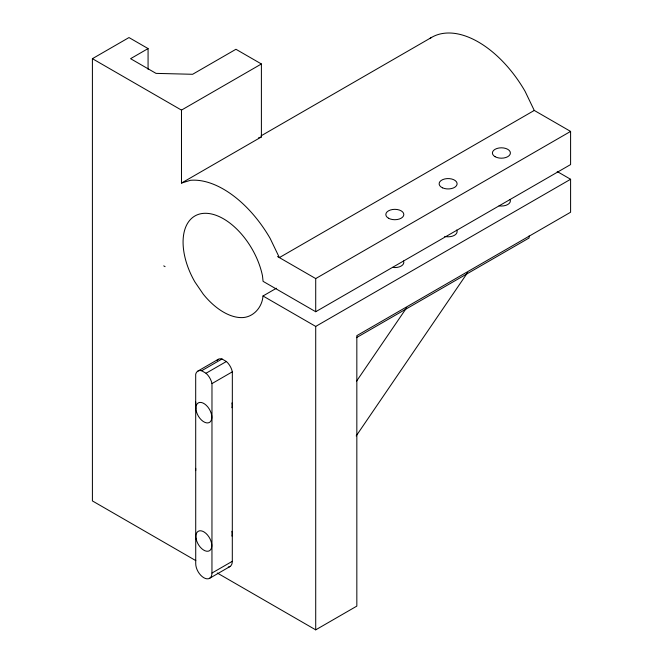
<?xml version="1.0" encoding="UTF-8"?>
<svg xmlns="http://www.w3.org/2000/svg" width="663" height="663" viewBox="0 0 663 663"><rect width="100%" height="100%" fill="white"/><g stroke="black" fill="none" stroke-linecap="round" stroke-linejoin="round"><path stroke-width="0.99" d="M211.953 573.064L211.978 383.587A11.926 6.887 60 0 0 206.019 373.261L201.66 370.741A11.926 6.887 60 0 0 195.693 374.181L195.726 563.699A11.47 6.622 60 0 0 203.839 577.746A11.47 6.622 60 0 0 211.953 573.064L232.307 561.312L232.34 371.827A11.926 6.887 60 0 0 226.381 361.509L222.014 358.99A11.926 6.887 60 0 0 216.9 360.564M195.701 402.027L195.701 403.858M195.709 468.368L195.709 470.622M276.413 288.239L262.996 295.988C262.291 306.48 254.468 316.317 243.669 317.519A57.134 32.993 60 0 1 203.268 294.19L194.905 281.949A57.134 32.993 60 0 1 203.268 213.387A57.134 32.993 60 0 1 262.498 275.907L263.078 281.344L315.712 311.726L570.594 164.573L570.594 131.415L534.262 110.439L525.079 91.32A93.442 53.952 60 0 0 429.939 38.429M356.628 381.059L406.726 307.624M356.188 435.939L467.672 272.501M195.8 560.616L92.406 500.921L92.406 58.684L128.987 37.559L148.073 48.581L148.073 69.292M148.073 48.581L130.578 58.684L156.029 73.378L192.61 74.289L235.945 49.277L261.396 63.971L261.396 136.934L181.48 183.071L181.48 110.108L92.406 58.684M181.48 110.108L261.396 63.971M261.131 135.816L431.638 37.377M534.262 110.439L279.372 257.6L270.189 238.481A93.442 53.952 60 0 0 190.438 180.311L181.48 183.071M277.532 256.54L315.712 278.576L570.594 131.415M197.881 371.081L218.235 359.321M201.66 370.741L222.014 358.99M206.019 373.261L226.381 361.509M211.978 383.587L232.34 371.827M262.996 295.988L315.712 326.42L570.594 179.267L570.594 212.235L356.835 335.652L356.835 606.106L315.712 629.85L217.273 573.014M356.462 337.658L529.082 237.992L529.082 235.945M209.574 578.318L229.937 566.567M258.562 137.813L261.396 136.934M557.193 171.526L570.594 179.267M163.753 265.871L165.087 266.642M315.712 278.576L315.712 311.726M315.712 326.42L315.712 629.85M231.909 402.971A11.246 6.497 60 0 1 231.909 407.728M232.307 561.312A11.47 6.622 60 0 1 228.254 567.08M231.884 531.32A11.246 6.497 60 0 1 231.884 536.077M510.096 199.497A9 5.196 0 0 1 499.073 205.862M456.699 230.053A9 5.196 0 0 1 454.188 235.448A9 5.196 0 0 1 444.666 236.409M403.51 261.007A9 5.196 0 0 1 392.537 267.396M195.908 408.076A11.246 6.497 60 0 0 207.842 422.919A11.246 6.497 60 0 0 207.842 407.007A11.246 6.497 60 0 0 195.908 408.076M196.157 538.953A11.246 6.497 60 0 0 209.458 550.754A11.246 6.497 60 0 0 205.895 533.334A11.246 6.497 60 0 0 196.157 538.953M388.468 218.202A9 5.196 0 0 0 403.518 215.873A9 5.196 0 0 0 392.504 209.508A9 5.196 0 0 0 388.468 218.202M442.519 187.828A9 5.196 0 0 0 457.014 184.529A9 5.196 0 0 0 444.815 178.935A9 5.196 0 0 0 442.519 187.828M495.046 156.675A9 5.196 0 0 0 510.096 154.346A9 5.196 0 0 0 499.073 147.982A9 5.196 0 0 0 495.046 156.675"/></g></svg>
